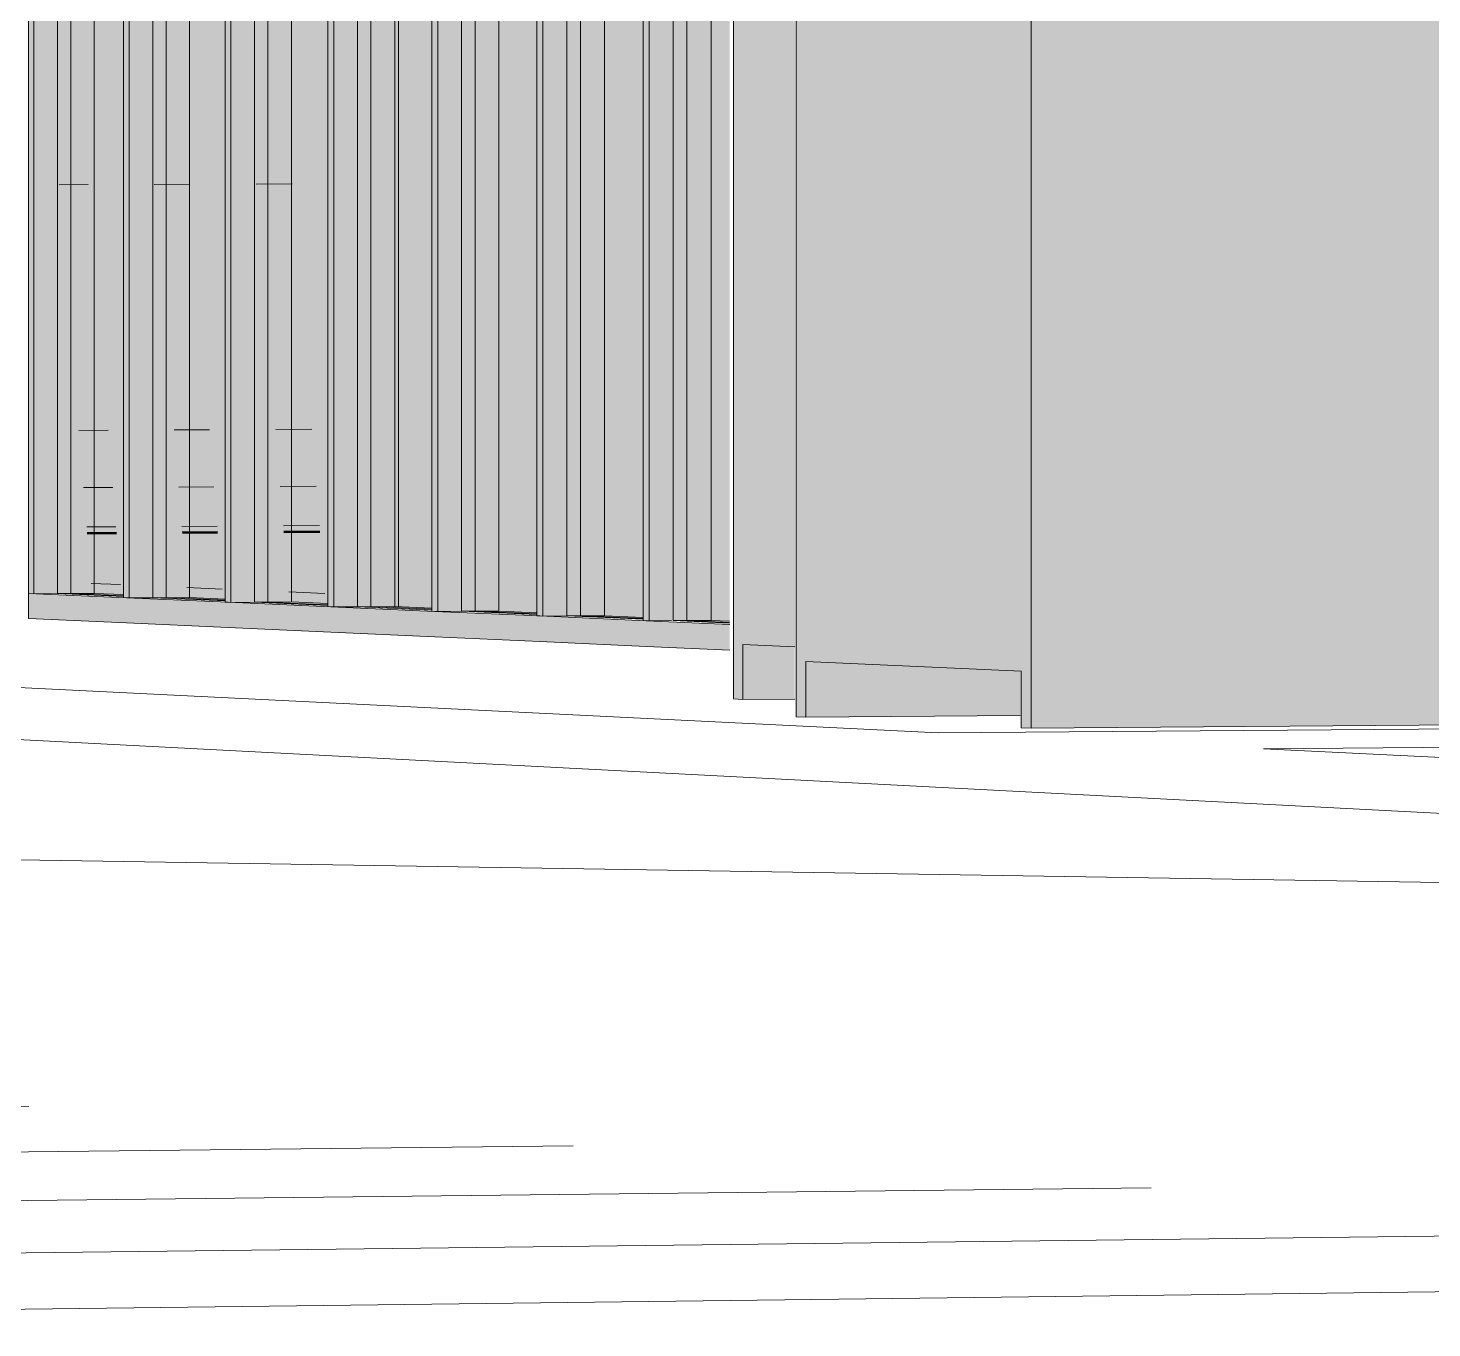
# Model space of a CAD drawing. Header units: inches. Extents: x 31155.6 to 31160.43, y 58.98 to 66.18.
# Drawn here: x 31156.86385 to 31156.88915, y 65.97237 to 65.99581 of the extents above; entities that cross this region are included whole.
import ezdxf

# ---------------------------------------------------------------- set-up
doc = ezdxf.new("R2010")
doc.units = ezdxf.units.IN
doc.header["$MEASUREMENT"] = 0
doc.linetypes.add('Center 1_4_', pattern=[0.53125, 0.25, -0.09375, 0.09375, -0.09375])
doc.linetypes.add('Hidden', pattern=[0.28125, 0.1875, -0.09375])
for name, color, linetype, lineweight in [('A-GLAZ-CURT', 52, 'Continuous', 9), ('A-GLAZ-CWMG', 51, 'Continuous', 9), ('A-PROP-SBCK', 71, 'Hidden', 50), ('BMP', 80, 'Continuous', 9), ('C-TOPO', 7, 'Continuous', 9), ('Conc', 7, 'Continuous', 9), ('E-ELEC-EQPM', 71, 'Continuous', 9), ('EOP-EX', 125, 'Continuous', 9), ('EOP-PR', 4, 'Continuous', 9), ('I-WALL', 2, 'Continuous', 13), ('PAINT', 190, 'Continuous', 9), ('PROP', 3, 'Center 1_4_', 9)]:
    doc.layers.add(name, color=color, linetype=linetype, lineweight=lineweight)

msp = doc.modelspace()

# ---------------------------------------------------------------- hatches: boundary and pattern name
at = {"layer": 'A-GLAZ-CURT', "transparency": 33554593}
for points in [[(31156.871124, 65.985311), (31156.871124, 66.006885), (31156.869783, 66.006858), (31156.869796, 65.98537), (31156.870383, 65.985344)], [(31156.871555, 65.985292), (31156.8718, 65.985294), (31156.8718, 66.006893), (31156.871555, 66.006893), (31156.871555, 65.985294)], [(31156.873018, 65.985228), (31156.873018, 66.006924), (31156.871659, 66.006896), (31156.871673, 65.985287)], [(31156.873451, 65.985209), (31156.873698, 65.985211), (31156.873698, 66.006933), (31156.873451, 66.006932), (31156.873451, 65.985211)], [(31156.874934, 65.985144), (31156.874934, 66.006964), (31156.873557, 66.006935), (31156.87357, 65.985204), (31156.874782, 65.98515)], [(31156.875369, 65.985125), (31156.875617, 65.985127), (31156.875617, 66.006972), (31156.875369, 66.006972), (31156.875369, 65.985127)], [(31156.876492, 65.985075), (31156.876492, 66.001481), (31156.876811, 66.001499), (31156.876811, 66.007003), (31156.875476, 66.006975), (31156.875489, 65.985119), (31156.875545, 65.985117)]]:
    msp.add_hatch(color=256, dxfattribs=at).paths.add_polyline_path(points, flags=0)
at = {"layer": 'A-GLAZ-CURT', "transparency": 33554458}
for points in [[(31156.865568, 65.985555), (31156.865568, 66.006771), (31156.864376, 66.006746), (31156.864376, 65.985608)], [(31156.865993, 65.985537), (31156.866235, 65.985539), (31156.866235, 66.006779), (31156.865993, 66.006779), (31156.865993, 65.985539)], [(31156.867399, 65.985475), (31156.867399, 66.006809), (31156.866094, 66.006782), (31156.866106, 65.985532)], [(31156.867826, 65.985456), (31156.868069, 65.985458), (31156.868069, 66.006817), (31156.867826, 66.006816), (31156.867826, 65.985458)], [(31156.869251, 65.985394), (31156.869251, 66.006847), (31156.867928, 66.00682), (31156.867941, 65.985451)], [(31156.86968, 65.985375), (31156.869783, 65.985377), (31156.869783, 66.006855), (31156.86968, 66.006855), (31156.86968, 65.985377)], [(31156.869783, 65.985375), (31156.869924, 65.985377), (31156.869924, 66.006855), (31156.869783, 66.006855), (31156.869783, 65.985377)]]:
    msp.add_hatch(color=256, dxfattribs=at).paths.add_polyline_path(points, flags=0)
at = {"layer": 'A-GLAZ-CWMG'}
for points in [[(31156.863954, 65.985605), (31156.863954, 66.006973), (31156.863855, 66.00697), (31156.863855, 65.985609)], [(31156.87123, 65.985285), (31156.87123, 66.006898), (31156.871126, 66.006896), (31156.871126, 65.985289)], [(31156.87123, 65.985287), (31156.871659, 65.985295), (31156.871659, 66.006895), (31156.87123, 66.006893), (31156.87123, 65.985295)], [(31156.871659, 65.98529), (31156.872334, 65.985294), (31156.872334, 66.006894), (31156.871659, 66.006893), (31156.871659, 65.985295)], [(31156.873125, 65.985201), (31156.873125, 66.006937), (31156.87302, 66.006935), (31156.87302, 65.985206)], [(31156.873125, 65.985204), (31156.873557, 65.985211), (31156.873557, 66.006934), (31156.873125, 66.006932), (31156.873125, 65.985211)], [(31156.873557, 65.985207), (31156.874235, 65.985211), (31156.874235, 66.006933), (31156.873557, 66.006932), (31156.873557, 65.985211)], [(31156.875042, 65.985117), (31156.875042, 66.006976), (31156.874935, 66.006974), (31156.874935, 65.985122)], [(31156.875042, 65.98512), (31156.875476, 65.985127), (31156.875476, 66.006974), (31156.875042, 66.006972), (31156.875042, 65.985127)], [(31156.875476, 65.985123), (31156.876157, 65.985127), (31156.876157, 66.006973), (31156.875476, 66.006972), (31156.875476, 65.985127)], [(31156.863954, 65.98561), (31156.864376, 65.985617), (31156.864376, 66.006746), (31156.863954, 66.006744), (31156.863954, 65.985617)], [(31156.865038, 65.985612), (31156.865038, 66.006744), (31156.864376, 66.006744), (31156.864376, 65.985613), (31156.864939, 65.985617)], [(31156.86567, 65.98553), (31156.86567, 66.006783), (31156.865569, 66.006781), (31156.865569, 65.985534)], [(31156.86567, 65.985532), (31156.866094, 65.985539), (31156.866094, 66.006781), (31156.86567, 66.006779), (31156.86567, 65.985539)], [(31156.866094, 65.985535), (31156.866759, 65.985539), (31156.866759, 66.00678), (31156.866094, 66.006779), (31156.866094, 65.985539)], [(31156.867503, 65.985449), (31156.867503, 66.006821), (31156.867401, 66.006819), (31156.867401, 65.985453)], [(31156.867503, 65.985451), (31156.867928, 65.985458), (31156.867928, 66.006818), (31156.867503, 66.006816), (31156.867503, 65.985458)], [(31156.867928, 65.985454), (31156.868597, 65.985458), (31156.868597, 66.006817), (31156.867928, 66.006816), (31156.867928, 65.985458)], [(31156.869356, 65.985367), (31156.869356, 66.006859), (31156.869253, 66.006857), (31156.869253, 65.985372)], [(31156.869356, 65.98537), (31156.869783, 65.985377), (31156.869783, 66.006857), (31156.869356, 66.006855), (31156.869356, 65.985377)], [(31156.869783, 65.985373), (31156.870455, 65.985377), (31156.870455, 66.006856), (31156.869783, 66.006855), (31156.869783, 65.985377)], [(31156.86562, 65.98508), (31156.86562, 65.985532), (31156.863855, 65.985609), (31156.863855, 65.98516)], [(31156.867452, 65.984996), (31156.867452, 65.985451), (31156.86562, 65.985532), (31156.86562, 65.98508)], [(31156.869304, 65.984912), (31156.869304, 65.98537), (31156.867452, 65.985451), (31156.867452, 65.984996)], [(31156.871178, 65.984827), (31156.871178, 65.985287), (31156.869304, 65.98537), (31156.869304, 65.984912), (31156.870385, 65.984863)], [(31156.873072, 65.984741), (31156.873072, 65.985204), (31156.871178, 65.985287), (31156.871178, 65.984827)], [(31156.874989, 65.984654), (31156.874989, 65.985119), (31156.873072, 65.985204), (31156.873072, 65.984741), (31156.874784, 65.984664)], [(31156.876493, 65.984586), (31156.876493, 65.985053), (31156.874989, 65.985119), (31156.874989, 65.984654)]]:
    msp.add_hatch(color=256, dxfattribs=at).paths.add_polyline_path(points, flags=0)
at = {"layer": 'E-ELEC-EQPM'}
for points in [[(31156.876733, 65.983699), (31156.876733, 65.984687), (31156.877668, 65.984645), (31156.877668, 66), (31156.876733, 66), (31156.876733, 66.000988), (31156.877668, 66.001007), (31156.877668, 66.001486), (31156.876563, 66.001481), (31156.876563, 65.983707)], [(31156.881925, 65.983179), (31156.901252, 65.983328), (31156.901252, 66.001516), (31156.881925, 66.001529), (31156.881925, 65.990102)], [(31156.876733, 65.983699), (31156.877663, 65.983706), (31156.877663, 65.984645), (31156.876733, 65.984687), (31156.876733, 65.984376)], [(31156.877863, 65.983377), (31156.881729, 65.983407), (31156.881729, 65.984206), (31156.877863, 65.984385), (31156.877863, 65.984206)]]:
    msp.add_hatch(color=256, dxfattribs=at).paths.add_polyline_path(points, flags=0)
h = msp.add_hatch(color=256, dxfattribs=at)
h.paths.add_polyline_path([(31156.881925, 65.983179), (31156.881925, 66.001529), (31156.877689, 66.00151), (31156.877689, 65.983386), (31156.877863, 65.983377), (31156.877863, 65.984385), (31156.881747, 65.984207), (31156.881747, 65.983188)], flags=0)
h.paths.add_polyline_path([(31156.879273, 66), (31156.877863, 66), (31156.877863, 66.001007), (31156.881747, 66.001019), (31156.881747, 66)], flags=0)
at = {"layer": 'I-WALL'}
h = msp.add_hatch(color=256, dxfattribs=at)
h.paths.add_polyline_path([(31156.876464, 65.985109), (31156.876464, 66.001481), (31156.876782, 66.0015), (31156.876782, 66.006972), (31156.876134, 66.006958), (31156.876134, 65.985124), (31156.876252, 65.985119)], flags=0)
h.paths.add_polyline_path([(31156.874913, 65.985178), (31156.874887, 66.006932), (31156.874219, 66.006897), (31156.874219, 65.985208), (31156.874762, 65.985184)], flags=0)
h.paths.add_polyline_path([(31156.873005, 65.985262), (31156.872991, 66.006893), (31156.872327, 66.006881), (31156.872327, 65.985292), (31156.872442, 65.985287)], flags=0)
h.paths.add_polyline_path([(31156.871119, 65.985345), (31156.871119, 66.006869), (31156.870526, 66.006855), (31156.870526, 65.985371), (31156.870569, 65.98537)], flags=0)
msp.add_hatch(color=256, dxfattribs=at).paths.add_polyline_path([(31156.870526, 65.985371), (31156.870526, 66.006857), (31156.870455, 66.006855), (31156.870455, 65.985375)], flags=0)

# ---------------------------------------------------------------- linework, layer by layer
at = {"layer": 'A-GLAZ-CURT'}
for p, q in [((31156.871659, 66.006896), (31156.871659, 65.985288)), ((31156.871905, 65.985289), (31156.871905, 66.006896)), ((31156.873557, 66.006935), (31156.873557, 65.985204)), ((31156.873803, 65.985206), (31156.873803, 66.006935)), ((31156.875476, 66.006975), (31156.875476, 65.98512)), ((31156.875723, 65.985122), (31156.875723, 66.006974)), ((31156.864376, 66.006746), (31156.864376, 65.985608)), ((31156.864617, 65.985609), (31156.864617, 66.006746)), ((31156.866094, 66.006782), (31156.866094, 65.985532)), ((31156.866336, 65.985534), (31156.866336, 66.006781)), ((31156.867928, 66.00682), (31156.867928, 65.985452)), ((31156.868171, 65.985453), (31156.868171, 66.006819)), ((31156.869783, 66.006858), (31156.869783, 65.98537)), ((31156.870028, 65.985372), (31156.870028, 66.006857)), ((31156.864376, 65.985608), (31156.864617, 65.985609)), ((31156.864376, 65.985608), (31156.865568, 65.985555)), ((31156.865567, 65.985568), (31156.864617, 65.985609)), ((31156.866094, 65.985532), (31156.866336, 65.985534)), ((31156.866094, 65.985532), (31156.867399, 65.985475)), ((31156.867398, 65.985487), (31156.866336, 65.985534)), ((31156.867928, 65.985452), (31156.868171, 65.985453)), ((31156.867928, 65.985452), (31156.869251, 65.985394)), ((31156.86925, 65.985406), (31156.868171, 65.985453)), ((31156.869783, 65.98537), (31156.870028, 65.985372)), ((31156.869783, 65.98537), (31156.871124, 65.985311)), ((31156.871123, 65.985324), (31156.870028, 65.985372)), ((31156.871659, 65.985288), (31156.871905, 65.985289)), ((31156.871659, 65.985288), (31156.873018, 65.985228)), ((31156.873017, 65.98524), (31156.871905, 65.985289)), ((31156.873557, 65.985204), (31156.873803, 65.985206)), ((31156.873557, 65.985204), (31156.874934, 65.985144)), ((31156.874933, 65.985156), (31156.873803, 65.985206)), ((31156.875476, 65.98512), (31156.875723, 65.985122)), ((31156.875476, 65.98512), (31156.876492, 65.985075)), ((31156.876491, 65.985088), (31156.875723, 65.985122))]:
    msp.add_line(p, q, dxfattribs=at)
at = {"layer": 'A-GLAZ-CWMG'}
for p, q in [((31156.863855, 66.00697), (31156.863855, 65.985609)), ((31156.863954, 66.006973), (31156.863954, 65.985605)), ((31156.871126, 66.006896), (31156.871126, 65.985289)), ((31156.87123, 66.006898), (31156.87123, 65.985285)), ((31156.872334, 66.006894), (31156.872334, 65.985292)), ((31156.87302, 66.006935), (31156.87302, 65.985206)), ((31156.873125, 66.006937), (31156.873125, 65.985201)), ((31156.874235, 66.006933), (31156.874235, 65.985209)), ((31156.874935, 66.006974), (31156.874935, 65.985122)), ((31156.875042, 66.006976), (31156.875042, 65.985117)), ((31156.876157, 66.006973), (31156.876157, 65.985125)), ((31156.865038, 66.00676), (31156.865038, 65.985612)), ((31156.865569, 66.006781), (31156.865569, 65.985534)), ((31156.86567, 66.006783), (31156.86567, 65.98553)), ((31156.866759, 66.00678), (31156.866759, 65.985537)), ((31156.867401, 66.006819), (31156.867401, 65.985453)), ((31156.867503, 66.006821), (31156.867503, 65.985449)), ((31156.868597, 66.006817), (31156.868597, 65.985456)), ((31156.869253, 66.006857), (31156.869253, 65.985372)), ((31156.869356, 66.006859), (31156.869356, 65.985367)), ((31156.870455, 66.006856), (31156.870455, 65.985375)), ((31156.863954, 65.985605), (31156.863855, 65.985609)), ((31156.863855, 65.98516), (31156.863855, 65.985609)), ((31156.863855, 65.985609), (31156.86562, 65.985532)), ((31156.864376, 65.985608), (31156.863954, 65.985605)), ((31156.865038, 65.985612), (31156.864376, 65.985608)), ((31156.865038, 65.985612), (31156.865565, 65.985589)), ((31156.86567, 65.98553), (31156.865569, 65.985534)), ((31156.86562, 65.985532), (31156.867452, 65.985451)), ((31156.866094, 65.985532), (31156.86567, 65.98553)), ((31156.866759, 65.985537), (31156.866094, 65.985532)), ((31156.866759, 65.985537), (31156.867396, 65.985509)), ((31156.867503, 65.985449), (31156.867401, 65.985453)), ((31156.867452, 65.985451), (31156.869304, 65.98537)), ((31156.867928, 65.985452), (31156.867503, 65.985449)), ((31156.868597, 65.985456), (31156.867928, 65.985452)), ((31156.868597, 65.985456), (31156.869248, 65.985428)), ((31156.869356, 65.985367), (31156.869253, 65.985372)), ((31156.869304, 65.98537), (31156.871178, 65.985287)), ((31156.869783, 65.98537), (31156.869356, 65.985367)), ((31156.870455, 65.985375), (31156.869783, 65.98537)), ((31156.870455, 65.985375), (31156.871121, 65.985345)), ((31156.863855, 65.98516), (31156.86562, 65.98508)), ((31156.87123, 65.985285), (31156.871126, 65.985289)), ((31156.871178, 65.985287), (31156.873072, 65.985204)), ((31156.871659, 65.985288), (31156.87123, 65.985285)), ((31156.872334, 65.985292), (31156.871659, 65.985288)), ((31156.872334, 65.985292), (31156.873015, 65.985262)), ((31156.873125, 65.985201), (31156.87302, 65.985206)), ((31156.873072, 65.985204), (31156.874989, 65.985119)), ((31156.873557, 65.985204), (31156.873125, 65.985201)), ((31156.874235, 65.985209), (31156.873557, 65.985204)), ((31156.874235, 65.985209), (31156.874931, 65.985178)), ((31156.875042, 65.985117), (31156.874935, 65.985122)), ((31156.874989, 65.985119), (31156.876493, 65.985053)), ((31156.875445, 65.98512), (31156.875042, 65.985117)), ((31156.876157, 65.985125), (31156.875476, 65.98512)), ((31156.876157, 65.985125), (31156.876489, 65.98511)), ((31156.86562, 65.98508), (31156.867452, 65.984996)), ((31156.867452, 65.984996), (31156.869304, 65.984912)), ((31156.869304, 65.984912), (31156.871178, 65.984827)), ((31156.871178, 65.984827), (31156.873072, 65.984741)), ((31156.873072, 65.984741), (31156.874989, 65.984654)), ((31156.874989, 65.984654), (31156.876493, 65.984586))]:
    msp.add_line(p, q, dxfattribs=at)
at = {"layer": 'A-PROP-SBCK', "linetype": 'Continuous'}
for p, q in [((31156.864914, 65.986696), (31156.865439, 65.986699)), ((31156.866628, 65.986707), (31156.867263, 65.98671)), ((31156.868459, 65.986718), (31156.869108, 65.986721))]:
    msp.add_line(p, q, dxfattribs=at)
at = {"layer": 'BMP'}
for p, q in [((31156.86543, 65.986813), (31156.864905, 65.98681)), ((31156.865438, 65.986714), (31156.864913, 65.986711)), ((31156.867254, 65.986824), (31156.866619, 65.98682)), ((31156.867262, 65.986725), (31156.866627, 65.986721)), ((31156.869099, 65.986835), (31156.86845, 65.986831)), ((31156.869107, 65.986736), (31156.868458, 65.986732))]:
    msp.add_line(p, q, dxfattribs=at)
at = {"layer": 'C-TOPO'}
for p, q in [((31156.864933, 65.992982), (31156.864407, 65.99298)), ((31156.866759, 65.992988), (31156.866123, 65.992986)), ((31156.868606, 65.992995), (31156.867956, 65.992993))]:
    msp.add_line(p, q, dxfattribs=at)
at = {"layer": 'Conc'}
for p, q in [((31156.841246, 65.985018), (31156.880253, 65.983098)), ((31156.922708, 65.979902), (31156.835357, 65.984452)), ((31156.880253, 65.983098), (31156.905195, 65.98329)), ((31156.886115, 65.982809), (31156.911409, 65.983008)), ((31156.886115, 65.982809), (31156.980522, 65.978162))]:
    msp.add_line(p, q, dxfattribs=at)
at = {"layer": 'E-ELEC-EQPM'}
for p, q in [((31156.876563, 66.001481), (31156.876563, 65.983707)), ((31156.877689, 66.00151), (31156.877689, 65.983386)), ((31156.881925, 65.983179), (31156.881925, 66.001529)), ((31156.876733, 65.983699), (31156.876733, 65.984687)), ((31156.876733, 65.984687), (31156.877668, 65.984645)), ((31156.877863, 65.983377), (31156.877863, 65.984385)), ((31156.877863, 65.984385), (31156.881747, 65.984207)), ((31156.881747, 65.984207), (31156.881747, 65.983188)), ((31156.876563, 65.983707), (31156.876733, 65.983699)), ((31156.877667, 65.983706), (31156.876733, 65.983699)), ((31156.877689, 65.983386), (31156.877863, 65.983377)), ((31156.881729, 65.983407), (31156.877863, 65.983377)), ((31156.881747, 65.983188), (31156.881925, 65.983179)), ((31156.901252, 65.983328), (31156.881925, 65.983179))]:
    msp.add_line(p, q, dxfattribs=at)
at = {"layer": 'EOP-EX'}
for p, q in [((31156.864765, 65.988549), (31156.86529, 65.988552)), ((31156.866479, 65.988558), (31156.867115, 65.988561)), ((31156.868311, 65.988567), (31156.86896, 65.988571))]:
    msp.add_line(p, q, dxfattribs=at)
at = {"layer": 'EOP-PR'}
for p, q in [((31156.86544, 65.986693), (31156.864915, 65.98669)), ((31156.867264, 65.986704), (31156.866629, 65.9867)), ((31156.869109, 65.986715), (31156.86846, 65.986711)), ((31156.857503, 65.980901), (31156.913502, 65.98002))]:
    msp.add_line(p, q, dxfattribs=at)
at = {"layer": 'I-WALL'}
msp.add_line((31156.870526, 66.006873), (31156.870526, 65.985371), dxfattribs=at)
at = {"layer": 'PAINT'}
for p, q in [((31156.864987, 65.985792), (31156.865514, 65.985769)), ((31156.866708, 65.985717), (31156.867345, 65.985689)), ((31156.868546, 65.985637), (31156.869197, 65.985609)), ((31156.836072, 65.976058), (31156.863864, 65.976356)), ((31156.836142, 65.975231), (31156.873672, 65.975647)), ((31156.836218, 65.974344), (31156.884087, 65.974893)), ((31156.836299, 65.973391), (31156.895167, 65.974092)), ((31156.836386, 65.972365), (31156.906977, 65.973238))]:
    msp.add_line(p, q, dxfattribs=at)
at = {"layer": 'PROP', "linetype": 'Continuous'}
for p, q in [((31156.864848, 65.987518), (31156.865373, 65.987521)), ((31156.866562, 65.987528), (31156.867197, 65.987531)), ((31156.868393, 65.987538), (31156.869043, 65.987542))]:
    msp.add_line(p, q, dxfattribs=at)

doc.saveas('drawing.dxf')
